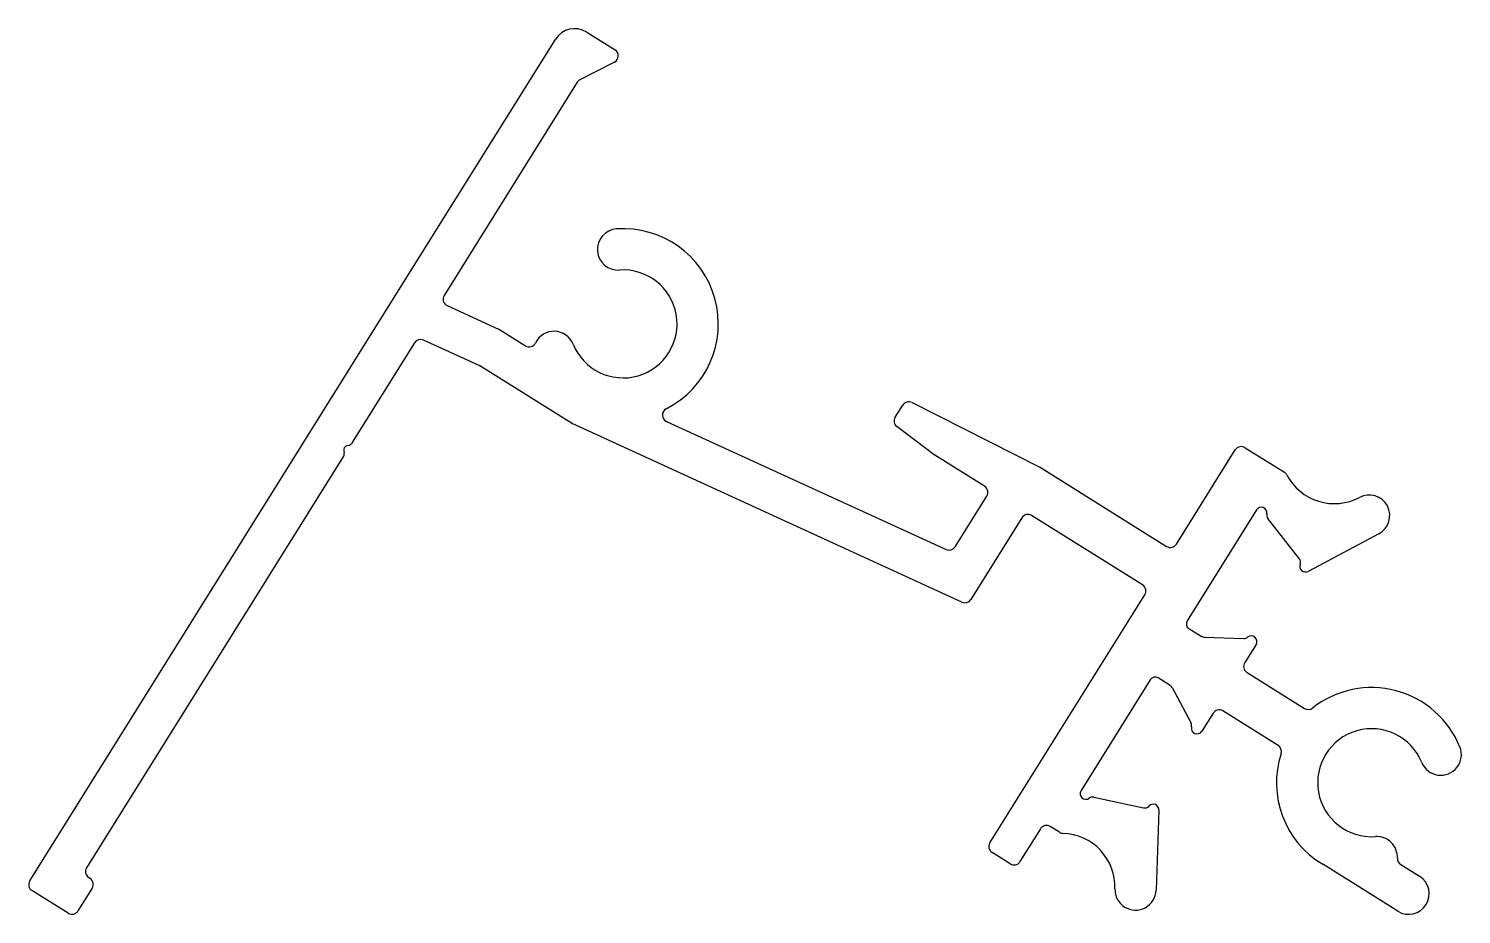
# Model space of a CAD drawing. Header units: inches. Extents: x -19.6 to 30.8, y -0.3 to 30.9.
import ezdxf

# ---------------------------------------------------------------- set-up
doc = ezdxf.new("R2010")
doc.units = ezdxf.units.IN
doc.header["$MEASUREMENT"] = 0
doc.layers.add('BEAD', color=152, linetype='Continuous')

msp = doc.modelspace()

# ---------------------------------------------------------------- linework, layer by layer
at = {"layer": 'BEAD', "color": 7, "lineweight": -2}
for p, q in [((-6.365, 22.032), (-1.077, 30.496)), ((0.026, 30.751), (1.021, 30.129)), ((1.002, 29.694), (-0.212, 29.075)), ((-0.311, 28.985), (-4.998, 21.484)), ((-19.586, 0.874), (-6.365, 22.032)), ((-4.89, 21.125), (-3.076, 20.294)), ((-3.048, 20.278), (-2.135, 19.708)), ((-6.04, 19.817), (-8.255, 16.271)), ((-3.765, 19.014), (-5.724, 19.912)), ((-0.512, 16.984), (-3.737, 18.999)), ((11.479, 17.711), (16.001, 15.424)), ((10.888, 17.195), (11.154, 17.62)), ((13.232, 10.685), (-0.484, 16.969)), ((2.835, 17.043), (12.678, 12.534)), ((12.263, 15.872), (10.949, 16.863)), ((-8.349, 16.204), (-8.418, 16.189)), ((-8.533, 15.827), (-17.588, 1.335)), ((-8.53, 16.009), (-8.514, 15.94)), ((14.034, 14.765), (12.281, 15.86)), ((20.79, 12.728), (22.861, 16.043)), ((23.205, 16.122), (24.59, 15.257)), ((16.021, 15.413), (20.445, 12.649)), ((12.994, 12.629), (14.114, 14.42)), ((15.345, 13.654), (13.549, 10.78)), ((19.597, 11.292), (15.689, 13.734)), ((23.604, 13.93), (21.167, 10.029)), ((25.115, 12.219), (24.011, 13.632)), ((27.916, 13.094), (25.423, 11.768)), ((14.219, 2.213), (19.677, 10.947)), ((21.23, 9.754), (21.659, 9.486)), ((21.76, 9.455), (23.159, 9.406)), ((23.591, 9.191), (23.194, 8.556)), ((23.274, 8.212), (25.302, 6.944)), ((19.868, 7.952), (17.431, 4.051)), ((20.573, 7.747), (20.144, 8.015)), ((21.302, 6.434), (20.645, 7.67)), ((22.081, 6.775), (21.685, 6.14)), ((24.368, 5.641), (22.426, 6.855)), ((17.878, 3.816), (19.631, 3.443)), ((20.171, 3.364), (20.073, 0.542)), ((16.001, 2.707), (15.279, 1.551)), ((16.67, 2.584), (16.346, 2.786)), ((14.935, 1.471), (14.299, 1.869)), ((28.568, 1.674), (28.568, 1.674)), ((28.58, -0.195), (25.939, 1.456)), ((28.685, 1.45), (29.349, 1.035)), ((-18.235, -0.265), (-19.507, 0.529)), ((-17.387, 0.62), (-17.89, -0.186)), ((-17.509, 0.991), (-17.466, 0.964))]:
    msp.add_line(p, q, dxfattribs=at)
for centre, radius, start, end in [((-0.398, 30.072), 0.8, 58, 148), ((0.888, 29.917), 0.25, 297, 58), ((-0.099, 28.853), 0.25, 117, 148), ((1.127, 23.098), 0.725, 93.9506, 273.9506), ((1.308, 20.479), 3.35, 296.952, 93.9506), ((1.308, 20.479), 1.9, 202.0494, 93.9506), ((-4.786, 21.352), 0.25, 148, 245.3865), ((-3.18, 20.066), 0.25, 57.9989, 65.3855), ((-1.125, 19.494), 0.725, 22.0494, 154.1024), ((-5.828, 19.684), 0.25, 65.3865, 148), ((-2.002, 19.92), 0.25, 238, 334.1024), ((-3.869, 18.787), 0.25, 58, 65.3865), ((11.366, 17.488), 0.25, 63.1794, 148), ((2.939, 17.27), 0.25, 116.952, 245.3865), ((11.1, 17.062), 0.25, 148, 233), ((-0.38, 17.196), 0.25, 238, 245.3865), ((-8.384, 16.042), 0.15, 103, 193), ((-8.383, 16.351), 0.15, 283, 328), ((23.073, 15.91), 0.25, 58, 148), ((-8.66, 15.906), 0.15, 328, 13), ((12.414, 16.072), 0.25, 233, 238), ((15.889, 15.201), 0.25, 58, 63.1794), ((24.457, 15.045), 0.25, 27.7573, 58), ((26.349, 16.04), 1.888, 207.7573, 298), ((13.902, 14.553), 0.25, 328, 58), ((27.575, 13.734), 0.725, 298, 118), ((15.557, 13.522), 0.25, 58, 148), ((23.774, 13.824), 0.2, 350.3472, 148), ((24.171, 13.757), 0.203, 170.3472, 218), ((12.782, 12.761), 0.25, 245.3865, 328), ((20.578, 12.861), 0.25, 238, 328), ((24.955, 12.094), 0.203, 338.2629, 38), ((25.329, 11.945), 0.2, 158.2629, 298), ((19.465, 11.08), 0.25, 328, 58), ((13.337, 10.912), 0.25, 245.3865, 328), ((21.336, 9.923), 0.2, 148, 238), ((21.767, 9.658), 0.203, 238, 268), ((23.166, 9.609), 0.203, 268, 309.2375), ((23.421, 9.297), 0.2, 328, 129.2375), ((23.406, 8.424), 0.25, 148, 238), ((20.038, 7.846), 0.2, 58, 148), ((20.465, 7.575), 0.203, 28, 58), ((27.663, 4.328), 3.35, 22.0494, 128.2349), ((22.293, 6.643), 0.25, 58, 148), ((25.435, 7.156), 0.25, 238, 308.2349), ((21.122, 6.339), 0.203, 346.7625, 28), ((21.515, 6.246), 0.2, 166.7625, 328), ((27.663, 4.328), 1.9, 22.0494, 273.9506), ((24.235, 5.429), 0.25, 342.1918, 58), ((30.096, 5.314), 0.725, 202.0494, 22.0494), ((27.663, 4.328), 3.35, 162.1918, 239.0297), ((17.6, 3.945), 0.2, 148, 305.6528), ((17.835, 3.617), 0.203, 78, 125.6528), ((19.971, 3.371), 0.2, 358, 137.7371), ((19.673, 3.642), 0.203, 258, 317.7371), ((16.213, 2.574), 0.25, 58, 148), ((16.803, 2.796), 0.25, 238, 268.2427), ((16.737, 0.659), 1.888, 358, 88.2427), ((14.431, 2.081), 0.25, 148, 238), ((27.844, 1.709), 0.725, 357.1917, 93.9506), ((15.067, 1.683), 0.25, 238, 328), ((28.817, 1.662), 0.25, 177.1917, 238), ((-17.376, 1.203), 0.25, 148, 238), ((28.965, 0.42), 0.725, 238, 58), ((-19.374, 0.741), 0.25, 148, 238), ((-17.599, 0.752), 0.25, 328, 58), ((19.348, 0.568), 0.725, 178, 358), ((-18.102, -0.053), 0.25, 238, 328)]:
    msp.add_arc(centre, radius, start, end, dxfattribs=at)

doc.saveas('drawing.dxf')
